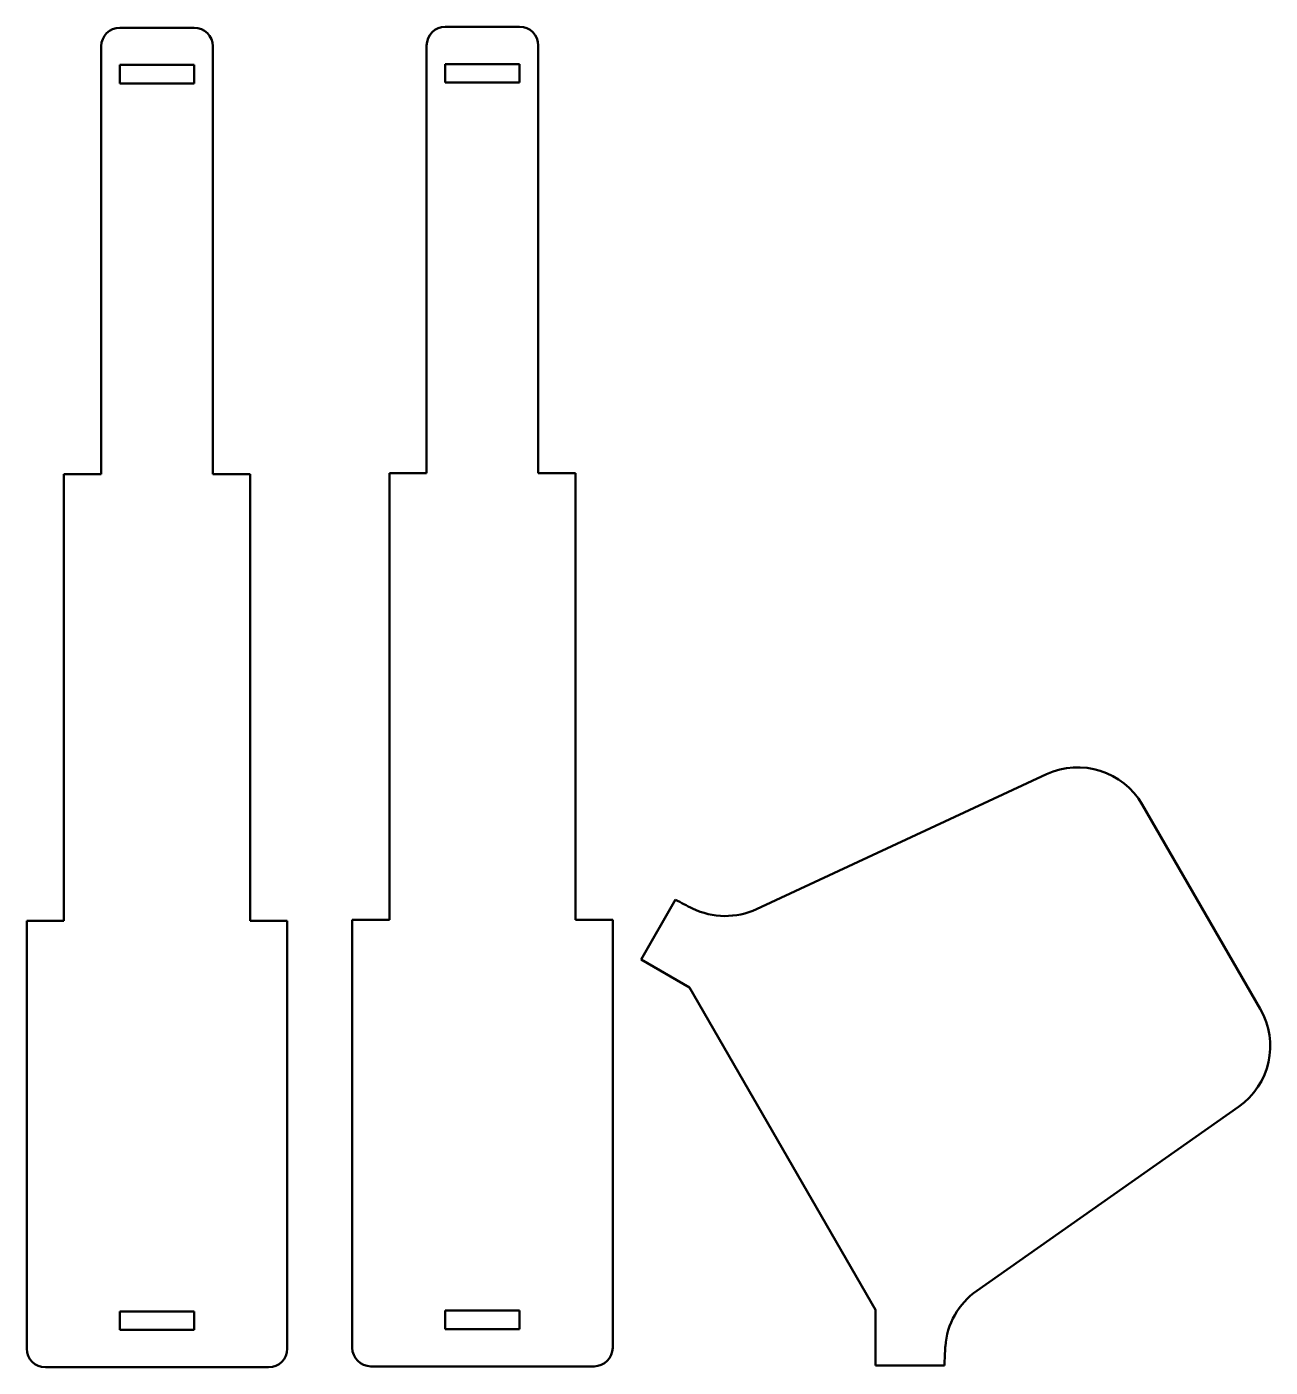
# Model space of a CAD drawing. Header units: millimetres. Extents: x 15 to 349, y 19 to 380.
import ezdxf

# ---------------------------------------------------------------- set-up
doc = ezdxf.new("R2010")
doc.units = ezdxf.units.MM
doc.layers.add('Visible (ANSI)', color=7, linetype='Continuous', lineweight=50)

msp = doc.modelspace()

# ---------------------------------------------------------------- linework, layer by layer
at = {"layer": 'Visible (ANSI)'}
for p, q in [((59.73, 379.46), (39.73, 379.46)), ((147.2, 379.69), (127.2, 379.69)), ((122.2, 374.69), (122.2, 259.69)), ((152.2, 259.69), (152.2, 374.69)), ((34.73, 374.46), (34.73, 259.46)), ((64.73, 259.46), (64.73, 374.46)), ((39.73, 364.46), (39.73, 369.46)), ((39.73, 369.46), (59.73, 369.46)), ((59.73, 369.46), (59.73, 364.46)), ((127.2, 364.69), (127.2, 369.69)), ((127.2, 369.69), (147.2, 369.69)), ((147.2, 369.69), (147.2, 364.69)), ((59.73, 364.46), (39.73, 364.46)), ((147.2, 364.69), (127.2, 364.69)), ((34.73, 259.46), (24.73, 259.46)), ((24.73, 259.46), (24.73, 139.46)), ((74.73, 259.46), (64.73, 259.46)), ((74.73, 139.46), (74.73, 259.46)), ((122.2, 259.69), (112.2, 259.69)), ((112.2, 259.69), (112.2, 139.69)), ((162.2, 259.69), (152.2, 259.69)), ((162.2, 139.69), (162.2, 259.69)), ((288.79, 178.81), (210.86, 142.58)), ((346.24, 115.77), (314.54, 170.67)), ((189.11, 145.12), (179.82, 129.02)), ((24.73, 139.46), (14.73, 139.46)), ((14.73, 139.46), (14.73, 24.46)), ((84.73, 139.46), (74.73, 139.46)), ((84.73, 24.46), (84.73, 139.46)), ((112.2, 139.69), (102.2, 139.69)), ((102.2, 139.69), (102.2, 24.69)), ((172.2, 139.69), (162.2, 139.69)), ((172.2, 24.69), (172.2, 139.69)), ((179.82, 129.02), (192.81, 121.52)), ((192.81, 121.52), (242.81, 34.92)), ((270.07, 40.02), (340.41, 89.4)), ((39.73, 29.46), (39.73, 34.46)), ((39.73, 34.46), (59.73, 34.46)), ((59.73, 34.46), (59.73, 29.46)), ((127.2, 29.69), (127.2, 34.69)), ((127.2, 34.69), (147.2, 34.69)), ((147.2, 34.69), (147.2, 29.69)), ((242.81, 34.92), (242.81, 19.92)), ((59.73, 29.46), (39.73, 29.46)), ((147.2, 29.69), (127.2, 29.69)), ((19.73, 19.46), (79.73, 19.46)), ((107.2, 19.69), (167.2, 19.69)), ((242.81, 19.92), (261.39, 19.92))]:
    msp.add_line(p, q, dxfattribs=at)
for centre, radius, start, end in [((39.73, 374.46), 5, 90, 180), ((59.73, 374.46), 5, 0, 90), ((127.2, 374.69), 5, 90, 180), ((147.2, 374.69), 5, 0, 90), ((297.22, 160.67), 20, 30, 114.9284), ((236.31, 230.12), 97.24, 240.9577, 243.9756), ((202.43, 160.72), 20, 243.9756, 294.9284), ((328.92, 105.77), 20, 305.0716, 30), ((281.56, 23.65), 20, 125.0716, 176.0244), ((19.73, 24.46), 5, 180, 270), ((79.73, 24.46), 5, 270, 0), ((107.2, 24.69), 5, 180, 270), ((167.2, 24.69), 5, 270, 0), ((358.61, 18.3), 97.24, 176.0244, 179.0423)]:
    msp.add_arc(centre, radius, start, end, dxfattribs=at)

doc.saveas('drawing.dxf')
